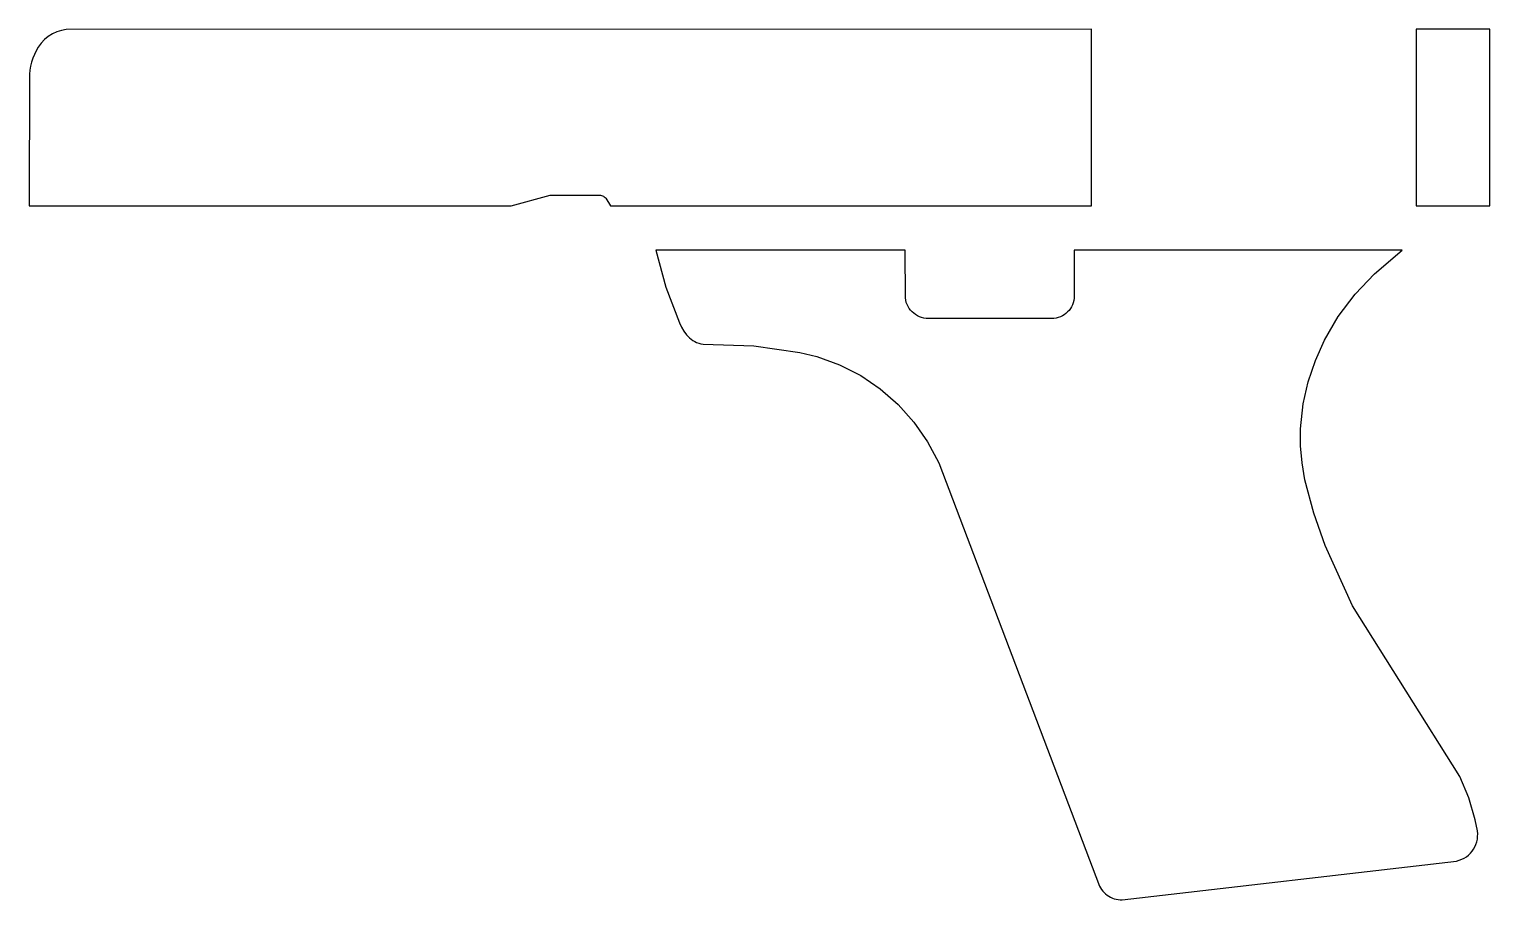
# Model space of a CAD drawing. Header units: metres. Extents: x 26 to 175, y -139 to -51.
import ezdxf

# ---------------------------------------------------------------- set-up
doc = ezdxf.new("R2010")
doc.units = ezdxf.units.M

msp = doc.modelspace()

# ---------------------------------------------------------------- linework, layer by layer
for points in [[(134.178548, -50.94478), (30.1498, -50.97526), (29.66212, -51.06797), (29.19349, -51.220116), (28.74899, -51.428904), (28.333954, -51.69154), (27.953716, -52.004976), (27.613102, -52.366418), (27.3177, -52.773072), (27.106372, -53.134514), (26.921714, -53.508656), (26.764234, -53.893974), (26.63444, -54.28869), (26.53284, -54.691788), (26.459688, -55.10149), (26.415492, -55.516272), (26.40076, -68.883276), (75.311254, -68.883276), (79.250286, -67.789044), (84.358734, -67.796156), (84.46389, -67.816984), (84.564728, -67.850766), (84.659978, -67.896994), (84.748624, -67.954906), (84.82965, -68.023994), (84.901532, -68.103496), (85.377528, -68.883276), (134.178548, -68.883276), (134.178548, -50.945034)], [(167.114474, -68.88226), (174.590202, -68.88226), (174.590202, -50.944018), (167.114474, -50.944018), (167.114474, -68.88226)], [(173.335188, -132.368036), (173.122082, -131.223004), (172.464984, -128.99263), (171.548806, -126.835408), (160.650174, -109.492034), (157.886908, -103.382318), (156.726636, -100.09886), (155.833318, -96.711262), (155.540202, -94.992444), (155.37815, -93.264482), (155.368244, -91.532964), (155.65755, -88.974676), (156.171646, -86.759542), (156.90215, -84.605114), (157.827472, -82.525108), (159.201866, -80.133444), (160.929066, -77.851), (162.906964, -75.779884), (165.692074, -73.400412), (132.428742, -73.400412), (132.416804, -78.27391), (132.382006, -78.502002), (132.325364, -78.72222), (132.248148, -78.933294), (132.151374, -79.134208), (132.036312, -79.323692), (131.903978, -79.500476), (131.755642, -79.663544), (131.592574, -79.81188), (131.41579, -79.944214), (131.226306, -80.059276), (131.025392, -80.15605), (130.814318, -80.233266), (130.5941, -80.289908), (130.366008, -80.324706), (117.397276, -80.324452), (117.163596, -80.288892), (116.938044, -80.23098), (116.72189, -80.151986), (116.51615, -80.052926), (116.322094, -79.93507), (116.140992, -79.799688), (115.97386, -79.647796), (115.821968, -79.480664), (115.686586, -79.299562), (115.56873, -79.105506), (115.46967, -78.899766), (115.390676, -78.683612), (115.332764, -78.45806), (115.297204, -78.22438), (115.285012, -73.399904), (89.970102, -73.399904), (90.996262, -77.13091), (92.36202, -80.762094), (92.567252, -81.196434), (92.806266, -81.603088), (93.079824, -81.972912), (93.389196, -82.296), (93.557598, -82.43697), (93.735398, -82.5627), (93.922596, -82.67192), (94.119446, -82.76336), (94.325948, -82.836004), (94.542356, -82.888582), (94.76867, -82.919824), (99.905058, -83.0961), (104.602026, -83.768184), (106.317796, -84.19084), (108.609638, -85.023452), (110.76051, -86.125558), (112.7506, -87.477854), (114.559842, -89.060528), (116.168424, -90.854022), (117.556788, -92.838778), (118.704614, -94.995238), (134.995666, -137.964672), (135.093964, -138.147298), (135.205978, -138.31951), (135.330946, -138.480292), (135.467852, -138.62939), (135.615934, -138.766296), (135.774176, -138.890502), (135.941562, -139.001246), (136.11733, -139.09802), (136.300718, -139.18057), (136.49071, -139.248134), (136.68629, -139.300204), (136.886696, -139.336272), (137.091166, -139.355576), (137.298684, -139.357862), (171.219876, -135.419338), (171.489878, -135.34517), (171.74718, -135.245602), (171.990258, -135.122158), (172.217842, -134.976616), (172.428662, -134.8105), (172.621448, -134.625334), (172.79493, -134.422896), (172.947838, -134.20471), (173.078902, -133.9723), (173.186852, -133.72719), (173.270418, -133.471158), (173.32833, -133.205728), (173.359064, -132.932424), (173.361604, -132.653024), (173.334426, -132.368798)]]:
    msp.add_lwpolyline(points)

doc.saveas('drawing.dxf')
